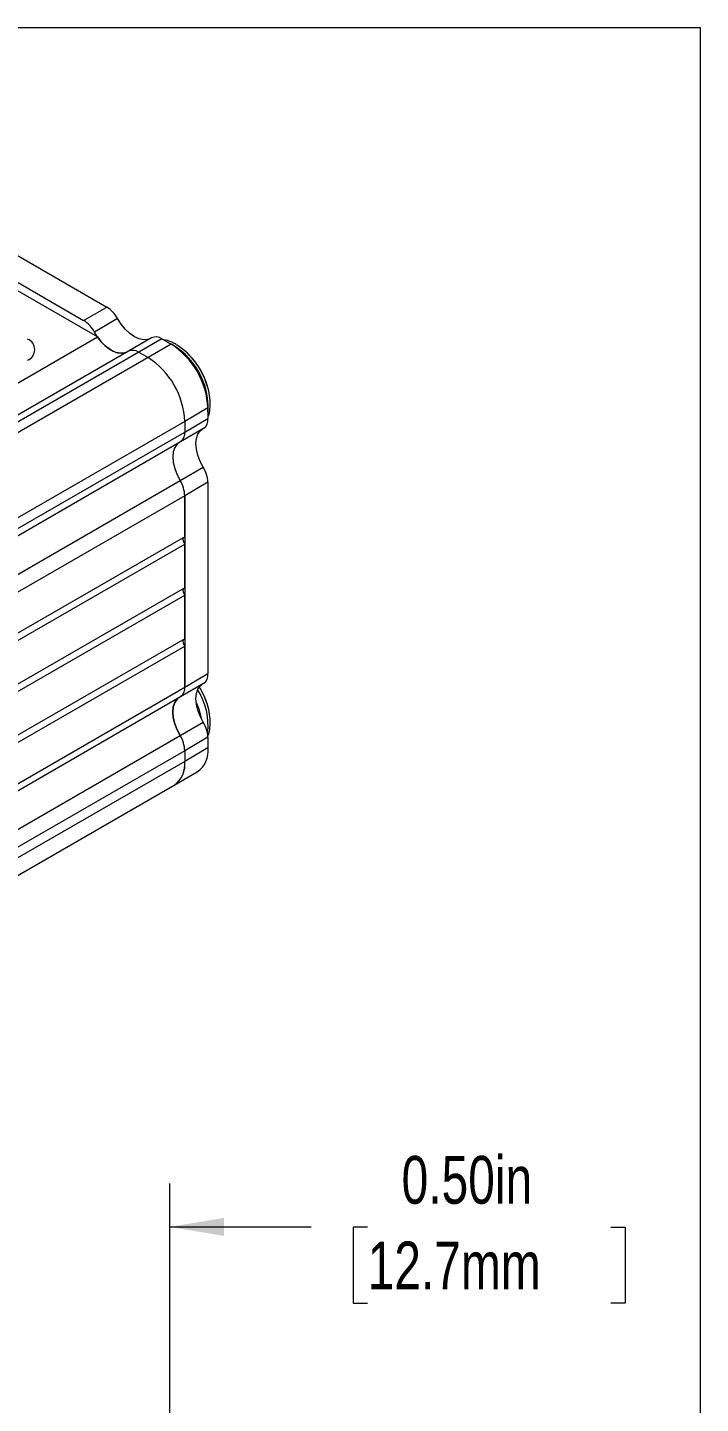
# Model space of a CAD drawing. Header units: inches. Extents: x 0.04 to 7.3, y 0.02 to 5.63.
# Drawn here: x 6.003 to 7.296, y 2.99 to 5.634 of the extents above; entities that cross this region are included whole.
import ezdxf

# ---------------------------------------------------------------- set-up
doc = ezdxf.new("R2010")
doc.units = ezdxf.units.IN
doc.header["$MEASUREMENT"] = 0
doc.styles.add('SLDTEXTSTYLE0', font='TXT', dxfattribs={"width": 0.75})
doc.dimstyles.new('SLDDIMSTYLE2', dxfattribs={"dimtxt": 0.091864, "dimasz": 0.104, "dimexe": 0, "dimexo": 0.0625, "dimgap": 0.022966, "dimtad": 0, "dimtih": 1, "dimtoh": 1, "dimrnd": 1e-09, "dimzin": 0, "dimdsep": 46, "dimtxsty": 'SLDTEXTSTYLE0', "dimsah": 1, "dimcen": 0.09, "dimadec": 0, "dimazin": 0, "dimtfac": 1, "dimtmove": 0, "dimatfit": 0, "dimfxl": 1, "dimfrac": 2, "dimtolj": 1, "dimtzin": 12, "dimarcsym": 0})

# ---------------------------------------------------------------- blocks, each defined once
blk = doc.blocks.new('_D_4')
at = {"color": 7, "linetype": 'Continuous', "lineweight": 0, "ltscale": 0.666667}
for p, q in [((5.7763, 2.4725), (5.7763, 3.4128)), ((6.2763, 2.6926), (6.2763, 3.4128)), ((5.7763, 3.3295), (5.4429, 3.3295)), ((6.2763, 3.3295), (6.548, 3.3295)), ((6.6565, 3.3288), (6.6285, 3.3288)), ((6.6285, 3.3288), (6.6285, 3.183)), ((7.1238, 3.3288), (7.1517, 3.3288)), ((7.1517, 3.3288), (7.1517, 3.183)), ((6.6285, 3.183), (6.6565, 3.183)), ((7.1517, 3.183), (7.1238, 3.183))]:
    blk.add_line(p, q, dxfattribs=at)
for points in [[(5.7763, 3.3295), (5.6723, 3.3468), (5.6723, 3.3122)], [(6.2763, 3.3295), (6.3803, 3.3122), (6.3803, 3.3468)]]:
    blk.add_solid(points, dxfattribs=at)
at = {"color": 7, "linetype": 'Continuous', "lineweight": 0, "ltscale": 0.666667, "char_height": 0.09186, "attachment_point": 1, "style": 'SLDTEXTSTYLE0'}
for s, insert in [('0.50in', (6.7218, 3.4659)), ('12.7mm', (6.6565, 3.3014))]:
    blk.add_mtext(s, dxfattribs=dict(at, insert=insert))

msp = doc.modelspace()

# ---------------------------------------------------------------- linework, layer by layer
at = {"color": 7, "linetype": 'Continuous', "lineweight": 0, "ltscale": 0.666667}
for p in [(0.0415, 5.6337), (7.2963, 0.0237)]:
    msp.add_line(p, (7.2963, 5.6337), dxfattribs=at)
at = {"color": 7, "linetype": 'Continuous', "lineweight": 15, "ltscale": 0.666667}
for p, q in [((5.6601, 5.3825), (6.1553, 5.0967)), ((6.1371, 5.0394), (5.5891, 5.3557)), ((5.6156, 5.3568), (6.1107, 5.0709)), ((6.1107, 5.0709), (6.1553, 5.0967)), ((6.1759, 5.0744), (6.1314, 5.0487)), ((4.4542, 4.0678), (6.1371, 5.0394)), ((6.2412, 5.0375), (6.1966, 5.0118)), ((6.2611, 5.0355), (6.2166, 5.0098)), ((6.2789, 5.0253), (6.2344, 4.9996)), ((6.2611, 5.0355), (6.2789, 5.0253)), ((6.1966, 5.0118), (4.5137, 4.0403)), ((6.2166, 5.0098), (4.5337, 4.0383)), ((6.2344, 4.9996), (4.5515, 4.028)), ((6.2166, 5.0098), (6.2344, 4.9996)), ((6.3496, 4.9028), (6.3051, 4.8771)), ((6.3496, 4.9028), (6.3496, 4.8823)), ((6.3051, 4.8771), (4.6222, 3.9056)), ((6.3051, 4.8566), (6.3496, 4.8823)), ((6.3051, 4.8771), (6.3051, 4.8566)), ((4.6139, 3.8667), (6.2968, 4.8383)), ((4.6222, 3.885), (6.3051, 4.8566)), ((6.2968, 4.8383), (6.3413, 4.864)), ((6.2961, 4.7633), (6.3407, 4.789)), ((4.6132, 3.7918), (6.2961, 4.7633)), ((6.3496, 4.76), (6.3051, 4.7343)), ((6.3496, 4.76), (6.3496, 4.3924)), ((6.3051, 4.7343), (4.6222, 3.7628)), ((6.3051, 4.7343), (6.3051, 4.3666)), ((6.3051, 4.6555), (6.3051, 4.7343)), ((6.3051, 4.6555), (4.6222, 3.684)), ((4.6222, 3.6699), (6.3051, 4.6414)), ((6.3051, 4.5575), (6.3051, 4.6414)), ((6.3051, 4.5575), (4.6222, 3.586)), ((4.6222, 3.5719), (6.3051, 4.5434)), ((6.3051, 4.4596), (6.3051, 4.5434)), ((6.3051, 4.4596), (4.6222, 3.488)), ((4.6222, 3.4739), (6.3051, 4.4454)), ((6.3051, 4.3666), (6.3051, 4.4454)), ((6.3051, 4.3666), (6.3496, 4.3924)), ((4.6222, 3.3951), (6.3051, 4.3666)), ((6.2968, 4.3483), (6.3413, 4.374)), ((4.6139, 3.3768), (6.2968, 4.3483)), ((6.2961, 4.2734), (6.3407, 4.2991)), ((4.6132, 3.3019), (6.2961, 4.2734)), ((6.3496, 4.2701), (6.3051, 4.2444)), ((6.3496, 4.2701), (6.3496, 4.2496)), ((6.3051, 4.2444), (4.6222, 3.2728)), ((6.3496, 4.2496), (6.3051, 4.2239)), ((6.3051, 4.2444), (6.3051, 4.2239)), ((6.3051, 4.2239), (4.6222, 3.2523)), ((6.2844, 4.1781), (6.3289, 4.2038)), ((4.6014, 3.2065), (6.2844, 4.1781))]:
    msp.add_line(p, q, dxfattribs=at)
at = {"color": 7, "linetype": 'Continuous', "lineweight": 15, "ltscale": 0.666667, "flags": 128}
for points in [[(6.2381, 5.0357), (6.2337, 5.0342), (6.2258, 5.0336), (6.2172, 5.0354), (6.2082, 5.0396), (6.1992, 5.0458), (6.1906, 5.0539), (6.1827, 5.0636), (6.1759, 5.0744)], [(6.1935, 5.01), (6.1891, 5.0085), (6.1813, 5.0079), (6.1726, 5.0097), (6.1637, 5.0138), (6.1547, 5.0201), (6.1461, 5.0282), (6.1382, 5.0379), (6.1314, 5.0487)], [(6.1371, 5.0394), (6.144, 5.0305), (6.1515, 5.0228), (6.1595, 5.0165), (6.1675, 5.0118), (6.1755, 5.0089), (6.183, 5.0078), (6.1899, 5.0087), (6.1935, 5.01)], [(6.3407, 4.789), (6.3347, 4.8003), (6.3303, 4.812), (6.3276, 4.8235), (6.3266, 4.8344), (6.3276, 4.8443), (6.3303, 4.8526), (6.3347, 4.8592), (6.3383, 4.8622)], [(6.2937, 4.8365), (6.2902, 4.8334), (6.2858, 4.8269), (6.283, 4.8185), (6.2821, 4.8087), (6.283, 4.7978), (6.2858, 4.7863), (6.2902, 4.7746), (6.2961, 4.7633)], [(6.2937, 4.8365), (6.2902, 4.8334), (6.2858, 4.8269), (6.283, 4.8185), (6.2821, 4.8087), (6.283, 4.7978), (6.2858, 4.7863), (6.2902, 4.7746), (6.2961, 4.7633)], [(6.3407, 4.2991), (6.3347, 4.3104), (6.3303, 4.3221), (6.3276, 4.3336), (6.3266, 4.3445), (6.3276, 4.3543), (6.3303, 4.3627), (6.3347, 4.3692), (6.3383, 4.3723)], [(6.2961, 4.2734), (6.2902, 4.2847), (6.2858, 4.2963), (6.283, 4.3079), (6.2821, 4.3188), (6.283, 4.3286), (6.2858, 4.337), (6.2902, 4.3435), (6.2937, 4.3466)], [(6.2937, 4.3466), (6.2902, 4.3435), (6.2858, 4.337), (6.283, 4.3286), (6.2821, 4.3188), (6.283, 4.3079), (6.2858, 4.2963), (6.2902, 4.2847), (6.2961, 4.2734)]]:
    msp.add_lwpolyline(points, dxfattribs=at)
at = {"color": 155, "linetype": 'Continuous', "lineweight": 15, "ltscale": 0.666667, "flags": 128}
msp.add_lwpolyline([(6.3271, 4.3371), (6.3318, 4.3249), (6.3366, 4.3065)], dxfattribs=at)
at = {"color": 7, "linetype": 'Continuous', "lineweight": 15, "ltscale": 0.444444}
for centre, radius, start, end in [((6.1243, 5.0473), 0.0583, 27.7296, 57.9435), ((6.0798, 5.0215), 0.0583, 27.7296, 57.9435), ((5.995, 5.0149), 0.0218, 290.7834, 69.2166), ((6.2494, 5.0193), 0.02, 54.1471, 114.5424), ((6.1961, 4.8958), 0.1537, 2.6055, 57.3945), ((6.212, 4.9045), 0.1425, 14.4446, 57.2087), ((6.2049, 4.9936), 0.02, 54.1471, 114.5424), ((6.1516, 4.8701), 0.1537, 2.6055, 57.3945), ((6.2061, 4.9016), 0.1489, 14.9615, 45.0332), ((6.3298, 4.8802), 0.02, 305.4558, 5.8563), ((6.2852, 4.8545), 0.02, 305.4558, 5.8563), ((6.2914, 4.7579), 0.0583, 2.0583, 32.2697), ((6.2468, 4.7322), 0.0583, 2.0583, 32.2697), ((6.3134, 4.6497), 0.0118, 158.3286, 224.7943), ((6.3134, 4.5517), 0.0118, 158.3286, 224.7943), ((6.3134, 4.4537), 0.0118, 158.3286, 224.7943), ((6.3298, 4.3903), 0.02, 305.4558, 5.8563), ((6.2852, 4.3646), 0.02, 305.4558, 5.8563), ((6.2058, 4.2884), 0.1495, 15.2094, 31.7317), ((6.2061, 4.2892), 0.1489, 14.9615, 31.5815), ((6.2914, 4.268), 0.0583, 2.0583, 32.2697), ((6.2468, 4.2423), 0.0583, 2.0583, 32.2697), ((6.3021, 4.2435), 0.048, 304.0564, 7.2558), ((6.2575, 4.2178), 0.048, 304.0564, 7.2558), ((6.2561, 4.2184), 0.0493, 305.0133, 6.2988)]:
    msp.add_arc(centre, radius, start, end, dxfattribs=at)
at = {"color": 155, "linetype": 'Continuous', "lineweight": 15, "ltscale": 0.444444}
for centre, radius, start, end in [((6.2098, 4.9037), 0.1401, 356.6404, 63.3478), ((6.2245, 4.2938), 0.1253, 352.8587, 32.7907)]:
    msp.add_arc(centre, radius, start, end, dxfattribs=at)
at = {"color": 7, "linetype": 'Continuous', "lineweight": 15, "ltscale": 0.666667}
for points, knots in [([(6.2884, 5.0249), (6.2857, 5.0263), (6.278, 5.0304), (6.2697, 5.0336), (6.2643, 5.0338), (6.2641, 5.0338)], [0, 0, 0, 0, 0.335594, 0.969634, 1, 1, 1, 1]), ([(6.3496, 4.8857), (6.3498, 4.886), (6.3521, 4.8904), (6.3537, 4.9012), (6.3544, 4.9177), (6.3515, 4.9358), (6.3459, 4.9544), (6.34, 4.9663), (6.337, 4.9723)], [0, 0, 0, 0, 0.01259, 0.201681, 0.398955, 0.600186, 0.801378, 1, 1, 1, 1]), ([(6.3483, 4.2707), (6.3489, 4.2718), (6.3518, 4.2771), (6.3538, 4.2887), (6.3544, 4.3053), (6.3515, 4.3234), (6.3459, 4.342), (6.34, 4.3539), (6.337, 4.3599)], [0, 0, 0, 0, 0.049949, 0.231885, 0.421695, 0.615313, 0.808893, 1, 1, 1, 1])]:
    msp.add_open_spline(points, degree=3, knots=knots, dxfattribs=at)

# ---------------------------------------------------------------- dimensions: what is measured, and where the dimension line sits
at = {"color": 7, "linetype": 'Continuous', "lineweight": 0, "ltscale": 0.666667}
dim = msp.add_linear_dim(base=(6.2763, 3.3295), p1=(5.7763, 2.4392), p2=(6.2763, 2.6593), dimstyle='SLDDIMSTYLE2', dxfattribs=at)
dim.commit()
dim.dimension.update_dxf_attribs({"geometry": '_D_4', "text_midpoint": (6.8901, 3.3295), "dimtype": 160})

doc.saveas('drawing.dxf')
